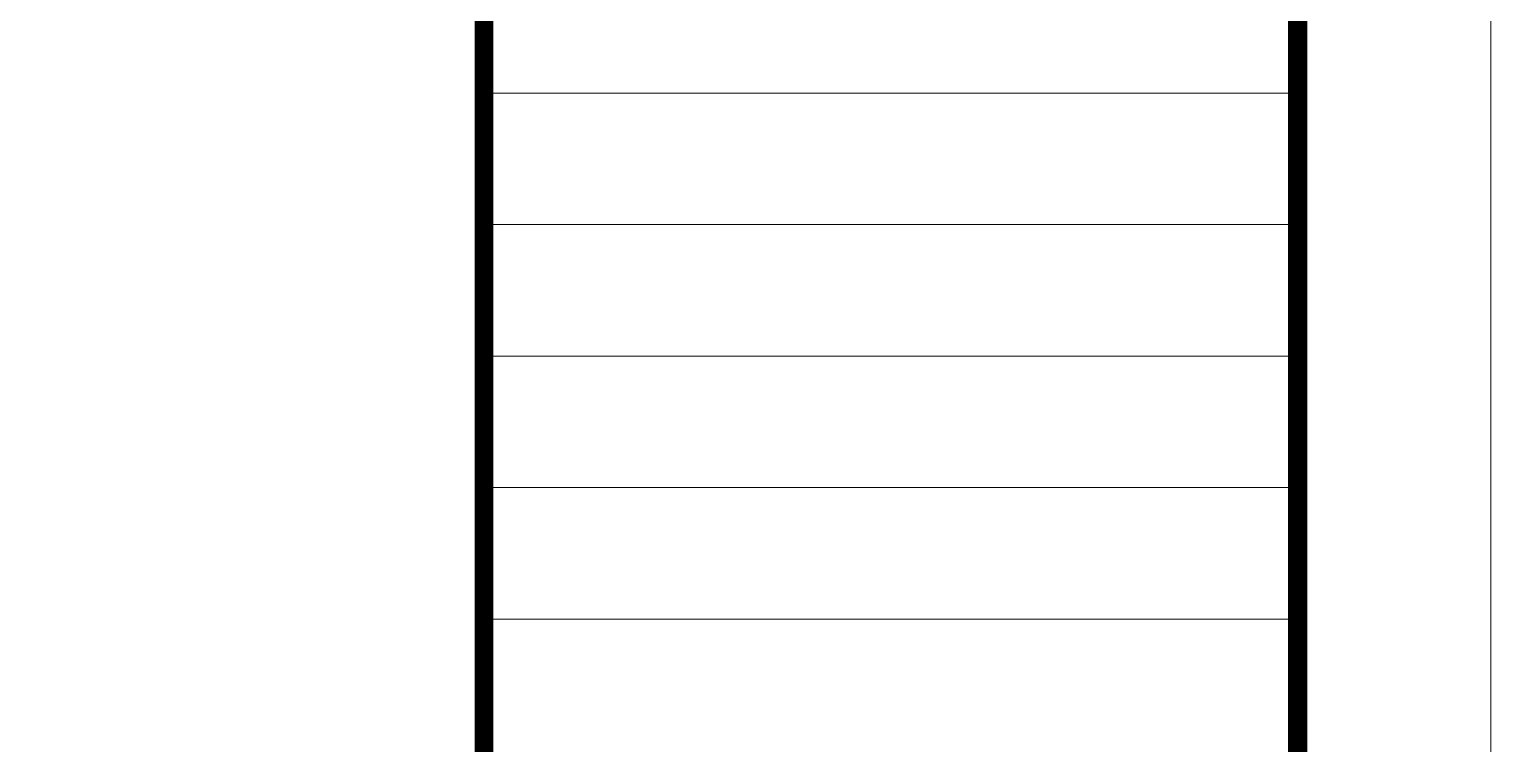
# Model space of a CAD drawing. Header units: inches. Extents: x -3733042 to -3450527, y 579159 to 997713.
# Drawn here: x -3655828 to -3648265, y 918582 to 922278 of the extents above; entities that cross this region are included whole.
import ezdxf

# ---------------------------------------------------------------- set-up
doc = ezdxf.new("R2010")
doc.units = ezdxf.units.IN
doc.header["$LTSCALE"] = 1000
doc.header["$MEASUREMENT"] = 0
doc.layers.add('0-TK', color=4, linetype='Continuous', lineweight=18)
doc.layers.add('PUB_TITLE', color=153, linetype='Continuous', lineweight=18)

msp = doc.modelspace()

# ---------------------------------------------------------------- linework, layer by layer
at = {"layer": '0-TK'}
for p, q in [((-3653474.1, 921947.3), (-3649264.6, 921947.3)), ((-3653474.1, 921267.1), (-3649264.6, 921267.1)), ((-3653474.1, 920586.9), (-3649264.6, 920586.9)), ((-3653474.1, 919906.8), (-3649264.6, 919906.8)), ((-3653474.1, 919226.6), (-3649264.6, 919226.6)), ((-3653474.1, 919226.6), (-3649264.6, 919226.6))]:
    msp.add_line(p, q, dxfattribs=at)
msp.add_lwpolyline([(-3653474.1, 879912.6, 96, 96, 0), (-3653474.1, 937312.6, 96, 96, 0)], format="xyseb", dxfattribs=at)
at = {"layer": 'PUB_TITLE'}
msp.add_lwpolyline([(-3732364.6, 878912.6), (-3648264.6, 878912.6), (-3648264.6, 938312.6), (-3732364.6, 938312.6)], close=True, dxfattribs=at)
msp.add_lwpolyline([(-3729864.6, 879912.6, 100, 100, 0), (-3649264.6, 879912.6, 100, 100, 0), (-3649264.6, 937312.6, 100, 100, 0), (-3729864.6, 937312.6, 100, 100, 0)], format="xyseb", close=True, dxfattribs=at)

doc.saveas('drawing.dxf')
